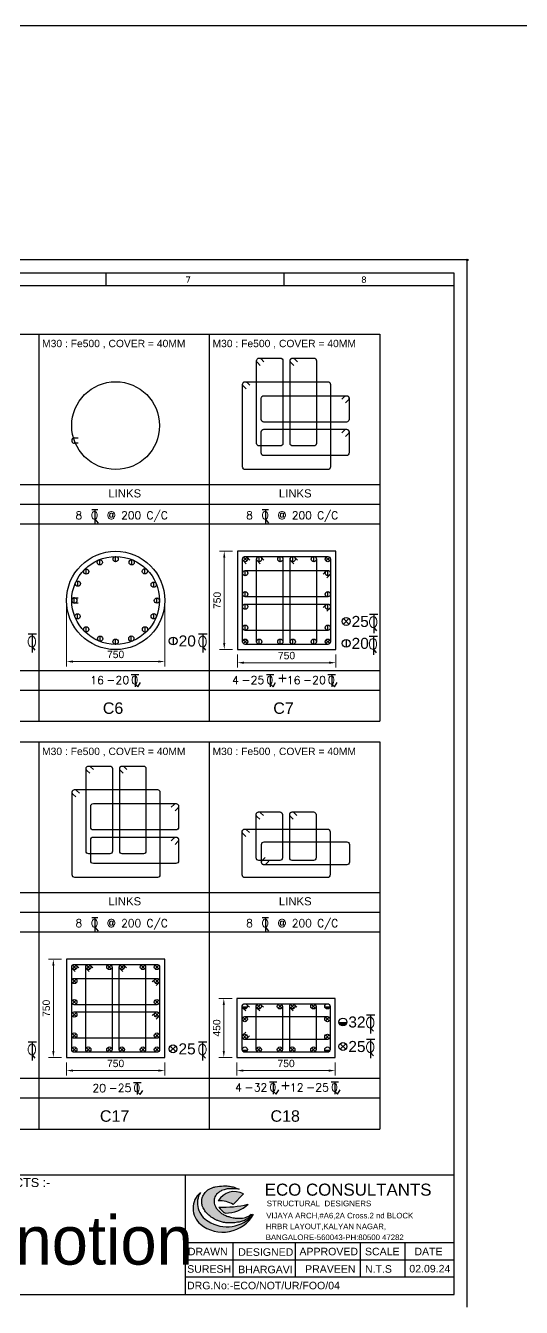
# Model space of a CAD drawing. Extents: x 1878645 to 3043969, y -1160829 to -603973.
# Drawn here: x 2267976 to 2283099, y -663189 to -624080 of the extents above; entities that cross this region are included whole.
import ezdxf
from ezdxf.enums import TextEntityAlignment as Align

# ---------------------------------------------------------------- set-up
doc = ezdxf.new("R2010")
doc.units = 0
doc.header["$LTSCALE"] = 100
doc.header["$PDMODE"] = 66
doc.layers.get('Defpoints').update_dxf_attribs({"lineweight": 0})
for name, color, linetype in [('A-ANNO-TEXT', 8, 'Continuous'), ('B-TXT', 7, 'Continuous'), ('CDIM', 3, 'Continuous'), ('COLUMN-NO', 7, 'Continuous'), ('Concrete Line', 2, 'Continuous'), ('Dim', 3, 'Continuous'), ('Link', 225, 'Continuous'), ('Reinforcement', 4, 'Continuous'), ('Schedule Border', 60, 'Continuous'), ('Schedule Header', 4, 'Continuous'), ('Schedule Line', 60, 'Continuous'), ('Text', 31, 'Continuous')]:
    doc.layers.add(name, color=color, linetype=linetype)
doc.styles.add('ARIAL', font='arial.ttf')
doc.styles.add('ROMANS', font='simplex.shx', dxfattribs={"width": 0.75})
doc.styles.add('SC-COL1', font='SansSerif')
doc.styles.add('SC-COL2', font='SansSerif')
doc.styles.get("Standard").update_dxf_attribs({"font": 'verdana.ttf'})
doc.styles.add('Style-font003', font='arial.ttf')
doc.dimstyles.new('ColumnSch', dxfattribs={"dimtxt": 225, "dimasz": 200, "dimexe": 150, "dimexo": 150, "dimgap": 100, "dimtad": 1, "dimtoh": 1, "dimdec": 4, "dimlfac": 0.25, "dimzin": 0, "dimdsep": 46, "dimtxsty": 'SC-COL2', "dimcen": 0.09, "dimclrd": 8, "dimclre": 8, "dimclrt": 31, "dimadec": 0, "dimazin": 0, "dimtfac": 1, "dimtdec": 0, "dimtix": 1, "dimtofl": 0, "dimtmove": 0, "dimatfit": 3, "dimfxl": 1, "dimtolj": 1, "dimtzin": 0, "dimlwd": 0, "dimlwe": 0, "dimarcsym": 0})

# ---------------------------------------------------------------- blocks, each defined once
blk = doc.blocks.new('TOR')
at = {"color": 2}
for p, q in [((-1.08, 3.13), (0.9, 3.13)), ((-0.09, 3.13), (-0.09, -1.3)), ((-0.09, 0.04), (0.95, -1.24))]:
    blk.add_line(p, q, dxfattribs=at)
at = {"color": 2, "style": 'ROMANS'}
blk.add_text('O', height=2.5, dxfattribs=at).set_placement((-1.35, 0.04))
blk.add_attdef('TOR', text='', height=2.5, dxfattribs=at).set_placement((-4.14, 0.04), align=Align.RIGHT)
blk.add_attdef('DIST', (3.77, 0.04), '', height=2.5, dxfattribs=at)
blk = doc.blocks.new('T-V')
at = {"layer": 'B-TXT', "linetype": 'Continuous'}
for p, q in [((1348, 187), (1582, 187)), ((1465, 187), (1465, -191)), ((1465, -106), (1555, -191)), ((1555, -191), (1637, -63))]:
    blk.add_line(p, q, dxfattribs=at)
at = {"layer": 'B-TXT', "linetype": 'Continuous', "style": 'ROMANS'}
for s, p in [('-', (571, -107)), ('0', (1347, -107))]:
    blk.add_text(s, height=250, dxfattribs=at).set_placement(p)
blk.add_attdef('T', text='', height=250, dxfattribs=at).set_placement((490, -113), align=Align.RIGHT)
blk.add_attdef('V', (854, -108), '', height=250, dxfattribs=at)
blk = doc.blocks.new('zw$23C2')
at = {"layer": 'Link'}
for p, q in [((108, 0), (23, 85)), ((137, 198), (221, 113))]:
    blk.add_line(p, q, dxfattribs=at)
for start, end in [(90, 224.9999), (44.9999, 180)]:
    blk.add_arc((80, 141), 80, start, end, dxfattribs=at)
blk = doc.blocks.new('*D34')
at = {"layer": 'Defpoints', "color": 0, "transparency": 16777216}
for p in [(2269221, -641618), (2272221, -641618), (2272221, -643483)]:
    blk.add_point(p, dxfattribs=at)
at = {"layer": 'Dim', "color": 8, "lineweight": 0, "transparency": 16777216}
for p, q in [((2269221, -641768), (2269221, -643633)), ((2272221, -641768), (2272221, -643633)), ((2269421, -643483), (2272021, -643483))]:
    blk.add_line(p, q, dxfattribs=at)
at = {"layer": 'Dim', "color": 8, "transparency": 16777216}
for points in [[(2269421, -643450), (2269421, -643517), (2269221, -643483)], [(2272021, -643517), (2272021, -643450), (2272221, -643483)]]:
    blk.add_solid(points, dxfattribs=at)
at = {"layer": 'Dim', "color": 31, "transparency": 16777216, "insert": (2270721, -643268), "char_height": 225, "attachment_point": 5, "style": 'SC-COL2'}
blk.add_mtext('\\A1;750', dxfattribs=at)
blk = doc.blocks.new('*D35')
at = {"layer": 'Defpoints', "color": 0, "transparency": 16777216}
for p in [(2274035, -640118), (2274435, -640118), (2274435, -643118)]:
    blk.add_point(p, dxfattribs=at)
at = {"layer": 'Dim', "color": 8, "lineweight": 0, "transparency": 16777216}
for p, q in [((2274285, -640118), (2273885, -640118)), ((2274035, -642918), (2274035, -640318)), ((2274285, -643118), (2273885, -643118))]:
    blk.add_line(p, q, dxfattribs=at)
at = {"layer": 'Dim', "color": 8, "transparency": 16777216}
for points in [[(2274068, -640318), (2274001, -640318), (2274035, -640118)], [(2274001, -642918), (2274068, -642918), (2274035, -643118)]]:
    blk.add_solid(points, dxfattribs=at)
at = {"layer": 'Dim', "color": 31, "transparency": 16777216, "insert": (2273819, -641618), "char_height": 225, "attachment_point": 5, "rotation": 90, "style": 'SC-COL2'}
blk.add_mtext('\\A1;750', dxfattribs=at)
blk = doc.blocks.new('*D36')
at = {"layer": 'Defpoints', "color": 0, "transparency": 16777216}
for p in [(2274435, -643118), (2277435, -643118), (2277435, -643518)]:
    blk.add_point(p, dxfattribs=at)
at = {"layer": 'Dim', "color": 8, "lineweight": 0, "transparency": 16777216}
for p, q in [((2274435, -643268), (2274435, -643668)), ((2277435, -643268), (2277435, -643668)), ((2274635, -643518), (2277235, -643518))]:
    blk.add_line(p, q, dxfattribs=at)
at = {"layer": 'Dim', "color": 8, "transparency": 16777216}
for points in [[(2274635, -643485), (2274635, -643552), (2274435, -643518)], [(2277235, -643552), (2277235, -643485), (2277435, -643518)]]:
    blk.add_solid(points, dxfattribs=at)
at = {"layer": 'Dim', "color": 31, "transparency": 16777216, "insert": (2275935, -643302), "char_height": 225, "attachment_point": 5, "style": 'SC-COL2'}
blk.add_mtext('\\A1;750', dxfattribs=at)
blk = doc.blocks.new('*D45')
at = {"layer": 'Defpoints', "color": 0, "transparency": 16777216}
for p in [(2268821, -652564), (2269221, -652564), (2269221, -655564)]:
    blk.add_point(p, dxfattribs=at)
at = {"layer": 'Dim', "color": 8, "lineweight": 0, "transparency": 16777216}
for p, q in [((2269071, -652564), (2268671, -652564)), ((2268821, -655364), (2268821, -652764)), ((2269071, -655564), (2268671, -655564))]:
    blk.add_line(p, q, dxfattribs=at)
at = {"layer": 'Dim', "color": 8, "transparency": 16777216}
for points in [[(2268855, -652764), (2268788, -652764), (2268821, -652564)], [(2268788, -655364), (2268855, -655364), (2268821, -655564)]]:
    blk.add_solid(points, dxfattribs=at)
at = {"layer": 'Dim', "color": 31, "transparency": 16777216, "insert": (2268605, -654064), "char_height": 225, "attachment_point": 5, "rotation": 90, "style": 'SC-COL2'}
blk.add_mtext('\\A1;750', dxfattribs=at)
blk = doc.blocks.new('*D46')
at = {"layer": 'Defpoints', "color": 0, "transparency": 16777216}
for p in [(2269221, -655564), (2272221, -655564), (2272221, -655964)]:
    blk.add_point(p, dxfattribs=at)
at = {"layer": 'Dim', "color": 8, "lineweight": 0, "transparency": 16777216}
for p, q in [((2269221, -655714), (2269221, -656114)), ((2272221, -655714), (2272221, -656114)), ((2269421, -655964), (2272021, -655964))]:
    blk.add_line(p, q, dxfattribs=at)
at = {"layer": 'Dim', "color": 8, "transparency": 16777216}
for points in [[(2269421, -655931), (2269421, -655998), (2269221, -655964)], [(2272021, -655998), (2272021, -655931), (2272221, -655964)]]:
    blk.add_solid(points, dxfattribs=at)
at = {"layer": 'Dim', "color": 31, "transparency": 16777216, "insert": (2270721, -655748), "char_height": 225, "attachment_point": 5, "style": 'SC-COL2'}
blk.add_mtext('\\A1;750', dxfattribs=at)
blk = doc.blocks.new('*D49')
at = {"layer": 'Defpoints', "color": 0, "transparency": 16777216}
for p in [(2274022, -653764), (2274422, -653764), (2274422, -655564)]:
    blk.add_point(p, dxfattribs=at)
at = {"layer": 'Dim', "color": 8, "lineweight": 0, "transparency": 16777216}
for p, q in [((2274272, -653764), (2273872, -653764)), ((2274022, -655364), (2274022, -653964)), ((2274272, -655564), (2273872, -655564))]:
    blk.add_line(p, q, dxfattribs=at)
at = {"layer": 'Dim', "color": 8, "transparency": 16777216}
for points in [[(2274055, -653964), (2273988, -653964), (2274022, -653764)], [(2273988, -655364), (2274055, -655364), (2274022, -655564)]]:
    blk.add_solid(points, dxfattribs=at)
at = {"layer": 'Dim', "color": 31, "transparency": 16777216, "insert": (2273806, -654664), "char_height": 225, "attachment_point": 5, "rotation": 90, "style": 'SC-COL2'}
blk.add_mtext('\\A1;450', dxfattribs=at)
blk = doc.blocks.new('*D50')
at = {"layer": 'Defpoints', "color": 0, "transparency": 16777216}
for p in [(2274422, -655564), (2277422, -655564), (2277422, -655964)]:
    blk.add_point(p, dxfattribs=at)
at = {"layer": 'Dim', "color": 8, "lineweight": 0, "transparency": 16777216}
for p, q in [((2274422, -655714), (2274422, -656114)), ((2277422, -655714), (2277422, -656114)), ((2274622, -655964), (2277222, -655964))]:
    blk.add_line(p, q, dxfattribs=at)
at = {"layer": 'Dim', "color": 8, "transparency": 16777216}
for points in [[(2274622, -655931), (2274622, -655998), (2274422, -655964)], [(2277222, -655998), (2277222, -655931), (2277422, -655964)]]:
    blk.add_solid(points, dxfattribs=at)
at = {"layer": 'Dim', "color": 31, "transparency": 16777216, "insert": (2275922, -655748), "char_height": 225, "attachment_point": 5, "style": 'SC-COL2'}
blk.add_mtext('\\A1;750', dxfattribs=at)
blk = doc.blocks.new('A$C03881B15')
for points in [[(12.6, 68.9, 0.461258), (12.9, 13.7, 0.462447), (105.1, 31.1, -0.379805), (26.1, 19.1, -0.421297)], [(87.5, 66.4, 0.406571), (43.8, 54.4, -0.163156), (69.7, 48)], [(95.7, 48.3, -0.068364), (44.8, 43.5, 0.15409), (56.2, 33.1, 0.189191)]]:
    blk.add_hatch(color=8).paths.add_polyline_path(points)
h = blk.add_hatch(color=86)
edge = h.paths.add_edge_path()
edge.add_spline(control_points=[(80.1, 74.4), (78.8, 75), (76.7, 76), (73.1, 77.4), (68.2, 78.8), (61.3, 80.3), (50.9, 80.2), (41.2, 79.6), (33.1, 77.2), (27.9, 74.9), (22.8, 71.3), (18.9, 66), (15.4, 60.2), (15.2, 53.7), (15.1, 47.6), (18, 41.4), (21.2, 35.5), (26.3, 30.5), (32, 25.5), (38.1, 21.9), (44.7, 19.2), (51.2, 17.3), (58.3, 16.1), (65.4, 16), (71.5, 15.9), (77.5, 17.3), (84.1, 18.2), (90.9, 21), (96.9, 25.1), (99.8, 27.8), (101.8, 32.3), (97.9, 28.5), (95.3, 27.1), (90.7, 25.6), (85.7, 24), (79.6, 24.6), (74.1, 24.1), (69.1, 25), (64.3, 26.4), (59.4, 27.6), (54.1, 29.9), (49, 32.3), (44.8, 36.7), (40.7, 40.8), (38.2, 45.5), (36.3, 50.2), (36.4, 54.8), (36.7, 59.2), (38.6, 62.9), (41, 66), (44.5, 69.1), (48.8, 72.1), (53.6, 73.6), (57.4, 74.9), (61.9, 75.1), (66.9, 75.5), (72.1, 75.1), (76.5, 75.2), (79, 74.6), (80.1, 74.4)], knot_values=[0, 0, 0, 0, 4.246861, 7.151323, 11.574121, 19.568641, 28.284106, 42.532398, 48.483783, 53.661456, 59.51565, 66.913681, 73.498071, 79.210966, 85.953473, 91.616477, 99.444488, 105.843059, 113.009162, 122.067605, 127.0701, 134.32743, 142.216889, 148.745282, 155.694438, 160.400867, 167.046747, 175.449227, 182.569509, 187.795037, 189.591977, 192.748202, 196.718591, 201.178225, 206.385034, 212.489071, 219.22456, 222.909441, 227.611665, 234.117384, 238.200733, 244.721149, 251.073285, 256.13887, 262.138806, 266.82668, 271.11882, 275.84401, 280.031219, 283.282413, 287.51717, 294.218602, 298.74557, 302.327722, 306.174014, 312.165346, 317.363286, 321.907225, 325.229978, 325.229978, 325.229978, 325.229978], degree=3, periodic=0)
at = {"color": 8}
blk.add_line((69.7, 48), (87.5, 66.4), dxfattribs=at)
for centre, radius, start, end in [((36.3, 41.4), 36.3, 130.7338, 229.7813), ((43.7, 50.6), 36.1, 149.4821, 240.8643), ((71.8, 38), 32.5, 61.1708, 149.6718), ((47.2, 12.6), 41.9, 57.5582, 94.6242), ((52.7, 231.2), 187.8, 267.5961, 283.2396), ((56.5, 91), 57.9, 269.72, 312.573), ((51.6, 61.6), 61.6, 231.0498, 330.3219), ((58.8, 69.6), 60.2, 237.0781, 320.2663), ((67, 56.4), 25.7, 210.0579, 245.0971)]:
    blk.add_arc(centre, radius, start, end, dxfattribs=at)
at = {"color": 86}
blk.add_spline([(80.1, 74.4), (76.3, 76.1), (73.6, 77.2), (69.3, 78.5), (61.5, 80), (52.8, 80.2), (38.6, 78.7), (32.9, 77), (28.2, 74.9), (23.4, 71.4), (18.8, 65.6), (15.9, 59.7), (15.2, 54.1), (15.6, 47.3), (17.7, 42.1), (21.7, 35.3), (26.2, 30.7), (31.6, 26.1), (39.4, 21.5), (44.1, 19.6), (51, 17.5), (58.8, 16.2), (65.3, 16), (72.3, 16.2), (76.9, 17.1), (83.4, 18.3), (91.2, 21.5), (97.1, 25.5), (100.5, 29.5), (101.1, 31.1), (98.6, 29.3), (95.2, 27.1), (91, 25.7), (85.9, 24.4), (79.8, 24.4), (73.1, 24.4), (69.5, 25), (64.9, 26.2), (58.7, 28), (54.9, 29.6), (49.2, 32.7), (44.5, 37), (41.1, 40.7), (38.1, 45.9), (36.5, 50.4), (36.4, 54.7), (37.1, 59.3), (38.9, 63.1), (40.8, 65.7), (44, 68.6), (49.6, 72.2), (53.9, 73.7), (57.3, 74.7), (61.1, 75.1), (67.1, 75.3), (72.3, 75.2), (76.9, 75), (80.1, 74.4)], degree=3, dxfattribs=at)

msp = doc.modelspace()

# ---------------------------------------------------------------- linework, layer by layer
at = {"color": 35}
for p, q in [((2281449.7163, -631229.11397), (2237482.56627, -631229.11397)), ((2281449.7163, -663181.26356), (2281449.7163, -631229.11397))]:
    msp.add_line(p, q, dxfattribs=at)
for p, q in [((2281046.63242, -631632.19786), (2237870.14693, -631632.19786)), ((2270426.92234, -631632.19786), (2270426.92234, -632019.77852)), ((2275853.05158, -631632.19786), (2275853.05158, -632019.77852)), ((2281046.63242, -662793.6829), (2281046.63242, -631632.19786)), ((2281046.63242, -632019.77852), (2238257.72759, -632019.77852)), ((2281046.63242, -659160.02776), (2238257.72759, -659160.02776)), ((2272852.28893, -662793.6829), (2272852.28893, -659167.80182)), ((2281046.63242, -661223.98123), (2272852.28893, -661223.98123)), ((2274296.33203, -661223.98123), (2274296.33203, -662270.44901)), ((2276198.90411, -661223.98123), (2276198.90411, -662270.44901)), ((2276198.90411, -661223.98123), (2276198.90411, -662270.44901)), ((2278185.69281, -661223.98123), (2278185.69281, -662270.44901)), ((2279540.43471, -661223.98123), (2279540.43471, -662270.44901)), ((2281046.63242, -661747.21512), (2272852.28893, -661747.21512)), ((2281046.63242, -662270.44901), (2272852.28893, -662270.44901)), ((2237870.14693, -662793.6829), (2281046.63242, -662793.6829))]:
    msp.add_line(p, q)
at = {"color": 2}
for p, q in [((2278467.49361, -642040.22438), (2278723.39601, -642040.22438)), ((2278595.44481, -642040.22438), (2278595.44481, -642612.57994)), ((2278595.44481, -642439.97156), (2278679.76571, -642543.43148)), ((2268047.80128, -642636.28792), (2268303.70368, -642636.28792)), ((2268175.75248, -642636.28792), (2268175.75248, -643208.64348)), ((2273254.30388, -642636.28792), (2273510.20628, -642636.28792)), ((2273382.25508, -642636.28792), (2273382.25508, -643208.64348)), ((2278458.42537, -642709.53664), (2278714.32777, -642709.53664)), ((2278586.37657, -642709.53664), (2278586.37657, -643281.89221)), ((2268175.75248, -643036.0351), (2268260.07339, -643139.49502)), ((2273382.25508, -643036.0351), (2273466.57599, -643139.49502)), ((2278586.37657, -643109.28383), (2278670.69748, -643212.74375)), ((2278373.49993, -654262.87242), (2278629.40233, -654262.87242)), ((2278501.45113, -654262.87242), (2278501.45113, -654835.22798)), ((2278501.45113, -654662.6196), (2278585.77204, -654766.07953)), ((2268047.80128, -655082.2063), (2268303.70368, -655082.2063)), ((2268175.75248, -655082.2063), (2268175.75248, -655654.56187)), ((2273248.07761, -655082.2063), (2273503.98001, -655082.2063)), ((2273376.02881, -655082.2063), (2273376.02881, -655654.56187)), ((2278373.49993, -655010.3072), (2278629.40233, -655010.3072)), ((2278501.45113, -655010.3072), (2278501.45113, -655582.66277)), ((2278501.45113, -655410.05439), (2278585.77204, -655513.51431)), ((2268175.75248, -655481.95349), (2268260.07339, -655585.41341)), ((2273376.02881, -655481.95349), (2273460.34971, -655585.41341))]:
    msp.add_line(p, q, dxfattribs=at)
msp.add_circle((2281449.7163, -631229.11397), 23.25484)
at = {"layer": 'Concrete Line'}
for points in [[(2274434.57041, -643118.30816), (2277434.57041, -643118.30816), (2277434.57041, -640118.30816), (2274434.57041, -640118.30816)], [(2269221.27472, -655564.22655), (2272221.27472, -655564.22655), (2272221.27472, -652564.22655), (2269221.27472, -652564.22655)], [(2274421.55105, -655564.22655), (2277421.55105, -655564.22655), (2277421.55105, -653764.22655), (2274421.55105, -653764.22655)]]:
    msp.add_lwpolyline(points, close=True, dxfattribs=at)
msp.add_circle((2270721.27472, -641618.30816), 1500, dxfattribs=at)
at = {"layer": 'Dim'}
msp.add_lwpolyline([(2068708.258, -624079.55158), (2460808.93685, -624079.55158), (2460808.93685, -699809.46868), (2068708.258, -699809.46868)], close=True, dxfattribs=at)
at = {"layer": 'Link'}
for points in [[(2275129.7983, -634446.35001), (2275044.94565, -634361.49704, -0.6681779738), (2275101.51429, -634224.9286), (2275744.50538, -634224.9286, -0.4142135624), (2275824.50538, -634304.9286), (2275824.50538, -636824.9286, -0.4142135624), (2275744.50538, -636904.9286), (2275101.51429, -636904.9286, -0.4142135624), (2275021.51429, -636824.9286), (2275021.51429, -634304.9286, -0.6681793021), (2275158.08294, -634248.36016), (2275242.9356, -634333.21313)], [(2276152.91945, -634446.35001), (2276068.0668, -634361.49704, -0.6681779738), (2276124.63544, -634224.9286), (2276767.62653, -634224.9286, -0.4142135624), (2276847.62653, -634304.9286), (2276847.62653, -636824.9286, -0.4142135624), (2276767.62653, -636904.9286), (2276124.63544, -636904.9286, -0.4142135624), (2276044.63544, -636824.9286), (2276044.63544, -634304.9286, -0.6681793021), (2276181.20409, -634248.36016), (2276266.05675, -634333.21313)], [(2274702.85442, -635166.24437), (2274618.00176, -635081.3914, -0.6681779738), (2274674.57041, -634944.82296), (2277194.57041, -634944.82296, -0.4142135624), (2277274.57041, -635024.82296), (2277274.57041, -637544.82296, -0.4142135624), (2277194.57041, -637624.82296), (2274674.57041, -637624.82296, -0.4142135624), (2274594.57041, -637544.82296), (2274594.57041, -635024.82296, -0.6681793021), (2274731.13906, -634968.25453), (2274815.99172, -635053.1075)], [(2277619.87436, -635480.05086), (2277704.72733, -635395.1982, -0.6681779738), (2277841.29576, -635451.76685), (2277841.29576, -636094.75793, -0.4142135624), (2277761.29576, -636174.75793), (2275241.29576, -636174.75793, -0.4142135624), (2275161.29576, -636094.75793), (2275161.29576, -635451.76685, -0.4142135624), (2275241.29576, -635371.76685), (2277761.29576, -635371.76685, -0.6681793021), (2277817.8642, -635508.33549), (2277733.01123, -635593.18815)], [(2277619.87436, -636503.17201), (2277704.72733, -636418.31935, -0.6681779738), (2277841.29576, -636474.888), (2277841.29576, -637117.87908, -0.4142135624), (2277761.29576, -637197.87908), (2275241.29576, -637197.87908, -0.4142135624), (2275161.29576, -637117.87908), (2275161.29576, -636474.888, -0.4142135624), (2275241.29576, -636394.888), (2277761.29576, -636394.888, -0.6681793021), (2277817.8642, -636531.45664), (2277733.01123, -636616.3093)], [(2274702.85442, -640499.72957), (2274618.00176, -640414.8766, -0.6681779738), (2274674.57041, -640278.30816), (2277194.57041, -640278.30816, -0.4142135624), (2277274.57041, -640358.30816), (2277274.57041, -642878.30816, -0.4142135624), (2277194.57041, -642958.30816), (2274674.57041, -642958.30816, -0.4142135624), (2274594.57041, -642878.30816), (2274594.57041, -640358.30816, -0.6681793021), (2274731.13906, -640301.73972), (2274815.99172, -640386.59269)], [(2275129.7983, -640499.72957), (2275044.94565, -640414.8766, -0.6681779738), (2275101.51429, -640278.30816), (2275744.50538, -640278.30816, -0.4142135624), (2275824.50538, -640358.30816), (2275824.50538, -642878.30816, -0.4142135624), (2275744.50538, -642958.30816), (2275101.51429, -642958.30816, -0.4142135624), (2275021.51429, -642878.30816), (2275021.51429, -640358.30816, -0.6681793021), (2275158.08294, -640301.73972), (2275242.9356, -640386.59269)], [(2276152.91945, -640499.72957), (2276068.0668, -640414.8766, -0.6681779738), (2276124.63544, -640278.30816), (2276767.62653, -640278.30816, -0.4142135624), (2276847.62653, -640358.30816), (2276847.62653, -642878.30816, -0.4142135624), (2276767.62653, -642958.30816), (2276124.63544, -642958.30816, -0.4142135624), (2276044.63544, -642878.30816), (2276044.63544, -640358.30816, -0.6681793021), (2276181.20409, -640301.73972), (2276266.05675, -640386.59269)], [(2277053.149, -640813.53605), (2277138.00197, -640728.6834, -0.6681779738), (2277274.57041, -640785.25204), (2277274.57041, -641428.24313, -0.4142135624), (2277194.57041, -641508.24313), (2274674.57041, -641508.24313, -0.4142135624), (2274594.57041, -641428.24313), (2274594.57041, -640785.25204, -0.4142135624), (2274674.57041, -640705.25204), (2277194.57041, -640705.25204, -0.6681793021), (2277251.13885, -640841.82069), (2277166.28588, -640926.67335)], [(2277053.149, -641836.6572), (2277138.00197, -641751.80455, -0.6681779738), (2277274.57041, -641808.37319), (2277274.57041, -642451.36428, -0.4142135624), (2277194.57041, -642531.36428), (2274674.57041, -642531.36428, -0.4142135624), (2274594.57041, -642451.36428), (2274594.57041, -641808.37319, -0.4142135624), (2274674.57041, -641728.37319), (2277194.57041, -641728.37319, -0.6681793021), (2277251.13885, -641864.94184), (2277166.28588, -641949.7945)], [(2269929.52198, -646892.2684), (2269844.66932, -646807.41543, -0.6681779738), (2269901.23796, -646670.84699), (2270544.22905, -646670.84699, -0.4142135624), (2270624.22905, -646750.84699), (2270624.22905, -649270.84699, -0.4142135624), (2270544.22905, -649350.84699), (2269901.23796, -649350.84699, -0.4142135624), (2269821.23796, -649270.84699), (2269821.23796, -646750.84699, -0.6681793021), (2269957.80661, -646694.27855), (2270042.65927, -646779.13152)], [(2270952.64313, -646892.2684), (2270867.79047, -646807.41543, -0.6681779738), (2270924.35911, -646670.84699), (2271567.3502, -646670.84699, -0.4142135624), (2271647.3502, -646750.84699), (2271647.3502, -649270.84699, -0.4142135624), (2271567.3502, -649350.84699), (2270924.35911, -649350.84699, -0.4142135624), (2270844.35911, -649270.84699), (2270844.35911, -646750.84699, -0.6681793021), (2270980.92776, -646694.27855), (2271065.78042, -646779.13152)], [(2269502.57809, -647612.16276), (2269417.72544, -647527.30979, -0.6681779738), (2269474.29408, -647390.74135), (2271994.29408, -647390.74135, -0.4142135624), (2272074.29408, -647470.74135), (2272074.29408, -649990.74135, -0.4142135624), (2271994.29408, -650070.74135), (2269474.29408, -650070.74135, -0.4142135624), (2269394.29408, -649990.74135), (2269394.29408, -647470.74135, -0.6681793021), (2269530.86273, -647414.17292), (2269615.71539, -647499.02588)], [(2272419.59803, -647925.96925), (2272504.451, -647841.11659, -0.6681779738), (2272641.01944, -647897.68524), (2272641.01944, -648540.67632, -0.4142135624), (2272561.01944, -648620.67632), (2270041.01944, -648620.67632, -0.4142135624), (2269961.01944, -648540.67632), (2269961.01944, -647897.68524, -0.4142135624), (2270041.01944, -647817.68524), (2272561.01944, -647817.68524, -0.6681793021), (2272617.58787, -647954.25388), (2272532.73491, -648039.10654)], [(2275116.77894, -648293.32188), (2275031.92628, -648208.46891, -0.6681779738), (2275088.49493, -648071.90047), (2275731.48601, -648071.90047, -0.4142135624), (2275811.48601, -648151.90047), (2275811.48601, -649471.90047, -0.4142135624), (2275731.48601, -649551.90047), (2275088.49493, -649551.90047, -0.4142135624), (2275008.49493, -649471.90047), (2275008.49493, -648151.90047, -0.6681793021), (2275145.06357, -648095.33203), (2275229.91623, -648180.185)], [(2276139.90009, -648293.32188), (2276055.04743, -648208.46891, -0.6681779738), (2276111.61608, -648071.90047), (2276754.60716, -648071.90047, -0.4142135624), (2276834.60716, -648151.90047), (2276834.60716, -649471.90047, -0.4142135624), (2276754.60716, -649551.90047), (2276111.61608, -649551.90047, -0.4142135624), (2276031.61608, -649471.90047), (2276031.61608, -648151.90047, -0.6681793021), (2276168.18472, -648095.33203), (2276253.03738, -648180.185)], [(2274689.83506, -648817.39494), (2274604.9824, -648732.54197, -0.6681779738), (2274661.55105, -648595.97353), (2277181.55105, -648595.97353, -0.4142135624), (2277261.55105, -648675.97353), (2277261.55105, -649995.97353, -0.4142135624), (2277181.55105, -650075.97353), (2274661.55105, -650075.97353, -0.4142135624), (2274581.55105, -649995.97353), (2274581.55105, -648675.97353, -0.6681793021), (2274718.11969, -648619.40509), (2274802.97235, -648704.25806)], [(2272419.59803, -648949.0904), (2272504.451, -648864.23774, -0.6681779738), (2272641.01944, -648920.80639), (2272641.01944, -649563.79747, -0.4142135624), (2272561.01944, -649643.79747), (2270041.01944, -649643.79747, -0.4142135624), (2269961.01944, -649563.79747), (2269961.01944, -648920.80639, -0.4142135624), (2270041.01944, -648840.80639), (2272561.01944, -648840.80639, -0.6681793021), (2272617.58787, -648977.37503), (2272532.73491, -649062.22769)], [(2275392.55464, -649577.68506), (2275307.70167, -649662.53772, -0.6681779738), (2275171.13324, -649605.96907), (2275171.13324, -649065.97798, -0.4142135624), (2275251.13324, -648985.97798), (2277771.13324, -648985.97798, -0.4142135624), (2277851.13324, -649065.97798), (2277851.13324, -649605.96907, -0.4142135624), (2277771.13324, -649685.96907), (2275251.13324, -649685.96907, -0.6681793021), (2275194.5648, -649549.40043), (2275279.41777, -649464.54777)], [(2269489.55873, -652945.64796), (2269404.70607, -652860.79499, -0.6681779738), (2269461.27472, -652724.22655), (2271981.27472, -652724.22655, -0.4142135624), (2272061.27472, -652804.22655), (2272061.27472, -655324.22655, -0.4142135624), (2271981.27472, -655404.22655), (2269461.27472, -655404.22655, -0.4142135624), (2269381.27472, -655324.22655), (2269381.27472, -652804.22655, -0.6681793021), (2269517.84336, -652747.65811), (2269602.69602, -652832.51108)], [(2269916.50261, -652945.64796), (2269831.64995, -652860.79499, -0.6681779738), (2269888.2186, -652724.22655), (2270531.20969, -652724.22655, -0.4142135624), (2270611.20969, -652804.22655), (2270611.20969, -655324.22655, -0.4142135624), (2270531.20969, -655404.22655), (2269888.2186, -655404.22655, -0.4142135624), (2269808.2186, -655324.22655), (2269808.2186, -652804.22655, -0.6681793021), (2269944.78724, -652747.65811), (2270029.6399, -652832.51108)], [(2270939.62376, -652945.64796), (2270854.7711, -652860.79499, -0.6681779738), (2270911.33975, -652724.22655), (2271554.33084, -652724.22655, -0.4142135624), (2271634.33084, -652804.22655), (2271634.33084, -655324.22655, -0.4142135624), (2271554.33084, -655404.22655), (2270911.33975, -655404.22655, -0.4142135624), (2270831.33975, -655324.22655), (2270831.33975, -652804.22655, -0.6681793021), (2270967.90839, -652747.65811), (2271052.76105, -652832.51108)], [(2271839.85331, -653259.45444), (2271924.70628, -653174.60178, -0.6681779738), (2272061.27472, -653231.17043), (2272061.27472, -653874.16152, -0.4142135624), (2271981.27472, -653954.16152), (2269461.27472, -653954.16152, -0.4142135624), (2269381.27472, -653874.16152), (2269381.27472, -653231.17043, -0.4142135624), (2269461.27472, -653151.17043), (2271981.27472, -653151.17043, -0.6681793021), (2272037.84316, -653287.73908), (2271952.99019, -653372.59174)], [(2271839.85331, -654282.57559), (2271924.70628, -654197.72293, -0.6681779738), (2272061.27472, -654254.29158), (2272061.27472, -654897.28267, -0.4142135624), (2271981.27472, -654977.28267), (2269461.27472, -654977.28267, -0.4142135624), (2269381.27472, -654897.28267), (2269381.27472, -654254.29158, -0.4142135624), (2269461.27472, -654174.29158), (2271981.27472, -654174.29158, -0.6681793021), (2272037.84316, -654310.86023), (2271952.99019, -654395.71289)], [(2274689.83506, -654145.64796), (2274604.9824, -654060.79499, -0.6681779738), (2274661.55105, -653924.22655), (2277181.55105, -653924.22655, -0.4142135624), (2277261.55105, -654004.22655), (2277261.55105, -655324.22655, -0.4142135624), (2277181.55105, -655404.22655), (2274661.55105, -655404.22655, -0.4142135624), (2274581.55105, -655324.22655), (2274581.55105, -654004.22655, -0.6681793021), (2274718.11969, -653947.65811), (2274802.97235, -654032.51108)], [(2275116.77894, -654145.64796), (2275031.92628, -654060.79499, -0.6681779738), (2275088.49493, -653924.22655), (2275731.48601, -653924.22655, -0.4142135624), (2275811.48601, -654004.22655), (2275811.48601, -655324.22655, -0.4142135624), (2275731.48601, -655404.22655), (2275088.49493, -655404.22655, -0.4142135624), (2275008.49493, -655324.22655), (2275008.49493, -654004.22655, -0.6681793021), (2275145.06357, -653947.65811), (2275229.91623, -654032.51108)], [(2276139.90009, -654145.64796), (2276055.04743, -654060.79499, -0.6681779738), (2276111.61608, -653924.22655), (2276754.60716, -653924.22655, -0.4142135624), (2276834.60716, -654004.22655), (2276834.60716, -655324.22655, -0.4142135624), (2276754.60716, -655404.22655), (2276111.61608, -655404.22655, -0.4142135624), (2276031.61608, -655324.22655), (2276031.61608, -654004.22655, -0.6681793021), (2276168.18472, -653947.65811), (2276253.03738, -654032.51108)], [(2274802.97245, -654905.93808), (2274718.11948, -654990.79074, -0.6681779738), (2274581.55105, -654934.22209), (2274581.55105, -654394.23101, -0.4142135624), (2274661.55105, -654314.23101), (2277181.55105, -654314.23101, -0.4142135624), (2277261.55105, -654394.23101), (2277261.55105, -654934.22209, -0.4142135624), (2277181.55105, -655014.22209), (2274661.55105, -655014.22209, -0.6681793021), (2274604.98261, -654877.65345), (2274689.83558, -654792.80079)]]:
    msp.add_lwpolyline(points, format="xyb", dxfattribs=at)
for centre in [(2270721.27472, -636284.82296), (2270721.27472, -641618.30816)]:
    msp.add_circle(centre, 1340, dxfattribs=at)
at = {"layer": 'Reinforcement', "color": 4}
for p, q in [((2270237.3011, -640536.09418), (2270237.3011, -640376.09418)), ((2270721.53637, -640438.40964), (2270721.53637, -640278.40964)), ((2271211.5943, -640537.15931), (2271211.5943, -640377.15931)), ((2275101.51429, -640438.30816), (2275101.51429, -640278.30816)), ((2275744.50538, -640438.30816), (2275744.50538, -640278.30816)), ((2276124.63544, -640438.30816), (2276124.63544, -640278.30816)), ((2276767.62653, -640438.30816), (2276767.62653, -640278.30816)), ((2269821.70676, -640816.99711), (2269821.70676, -640656.99711)), ((2271614.12703, -640810.61887), (2271614.12703, -640650.61887)), ((2274674.57053, -640865.25204), (2274674.57053, -640705.25204)), ((2277194.57041, -640865.25204), (2277194.57041, -640705.25204)), ((2269570.52763, -641185.51236), (2269570.52763, -641025.51236)), ((2271882.872, -641217.36415), (2271882.872, -641057.36415)), ((2274674.57053, -641508.24313), (2274674.57053, -641348.24313)), ((2277194.57041, -641508.24313), (2277194.57041, -641348.24313)), ((2269461.27472, -641698.30844), (2269461.27472, -641538.30844)), ((2271979.44953, -641702.11248), (2271979.44953, -641542.11248)), ((2274674.57053, -641888.37319), (2274674.57053, -641728.37319)), ((2277194.57041, -641888.37319), (2277194.57041, -641728.37319)), ((2269558.93513, -642183.92916), (2269558.93513, -642023.92916)), ((2271882.80346, -642182.04422), (2271882.80346, -642022.04422)), ((2269822.31997, -642581.96591), (2269822.31997, -642421.96591)), ((2271617.16241, -642582.70132), (2271617.16241, -642422.70132)), ((2274674.57053, -642531.36428), (2274674.57053, -642371.36428)), ((2277194.57041, -642531.36428), (2277194.57041, -642371.36428)), ((2270248.65225, -642865.89946), (2270248.65225, -642705.89946)), ((2270720.38735, -642958.64713), (2270720.38735, -642798.64713)), ((2271199.97637, -642863.54328), (2271199.97637, -642703.54328)), ((2272477.90385, -642735.09138), (2272477.90385, -642975.09138)), ((2275101.51429, -642958.30805), (2275101.51429, -642798.30805)), ((2275744.50538, -642958.30805), (2275744.50538, -642798.30805)), ((2276124.63544, -642958.30816), (2276124.63544, -642798.30816)), ((2276767.62653, -642958.30805), (2276767.62653, -642798.30805)), ((2277754.28225, -642808.34011), (2277754.28225, -643048.34011))]:
    msp.add_line(p, q, dxfattribs=at)
for points in [[(2274617.93664, -640301.80493), (2274731.07365, -640414.94194)], [(2274731.07375, -640301.67449), (2274617.93674, -640414.8115)], [(2277137.93664, -640301.80493), (2277251.07365, -640414.94194)], [(2277251.07375, -640301.67449), (2277137.93674, -640414.8115)], [(2277669.42943, -642174.17503), (2277839.13506, -642343.88066)], [(2277839.13506, -642174.17503), (2277669.42943, -642343.88066)], [(2274617.93664, -642821.80481), (2274731.07365, -642934.94182)], [(2274731.07375, -642821.67438), (2274617.93674, -642934.81139)], [(2277138.06707, -642821.80482), (2277251.20408, -642934.94183)], [(2277251.20419, -642821.67438), (2277138.06718, -642934.81139)], [(2269404.64094, -652747.72332), (2269517.77795, -652860.86033)], [(2269517.77806, -652747.59288), (2269404.64105, -652860.72989)], [(2269831.58482, -652747.72332), (2269944.72183, -652860.86033)], [(2269944.72194, -652747.59288), (2269831.58493, -652860.72989)], [(2270474.57591, -652747.72332), (2270587.71292, -652860.86033)], [(2270587.71303, -652747.59288), (2270474.57602, -652860.72989)], [(2270854.70597, -652747.72332), (2270967.84298, -652860.86033)], [(2270967.84309, -652747.59288), (2270854.70608, -652860.72989)], [(2271497.69706, -652747.72332), (2271610.83407, -652860.86033)], [(2271610.83418, -652747.59288), (2271497.69717, -652860.72989)], [(2271924.64094, -652747.72332), (2272037.77795, -652860.86033)], [(2272037.77806, -652747.59288), (2271924.64105, -652860.72989)], [(2269404.64106, -653174.6672), (2269517.77807, -653287.80421)], [(2269517.77817, -653174.53676), (2269404.64116, -653287.67377)], [(2271924.64094, -653174.6672), (2272037.77795, -653287.80421)], [(2272037.77806, -653174.53676), (2271924.64105, -653287.67377)], [(2269404.64106, -653817.65828), (2269517.77807, -653930.79529)], [(2269517.77817, -653817.52785), (2269404.64116, -653930.66486)], [(2271924.64094, -653817.65828), (2272037.77795, -653930.79529)], [(2272037.77806, -653817.52785), (2271924.64105, -653930.66486)], [(2269404.64094, -654197.78835), (2269517.77795, -654310.92536)], [(2269517.77806, -654197.65791), (2269404.64105, -654310.79492)], [(2271924.64094, -654197.78835), (2272037.77795, -654310.92536)], [(2272037.77806, -654197.65791), (2271924.64105, -654310.79492)], [(2275031.99159, -653947.72321), (2275145.1286, -654060.86022)], [(2275145.1287, -653947.59277), (2275031.99169, -654060.72978)], [(2275674.98267, -653947.72321), (2275788.11968, -654060.86022)], [(2275788.11979, -653947.59277), (2275674.98278, -654060.72978)], [(2276055.11274, -653947.72321), (2276168.24975, -654060.86022)], [(2276168.24985, -653947.59277), (2276055.11284, -654060.72978)], [(2276698.10382, -653947.72321), (2276811.24083, -654060.86022)], [(2276811.24094, -653947.59277), (2276698.10393, -654060.72978)], [(2274605.0477, -654337.72767), (2274718.18471, -654450.86468)], [(2274718.18482, -654337.59723), (2274605.04781, -654450.73424)], [(2277125.0477, -654337.72767), (2277238.18471, -654450.86468)], [(2277238.18482, -654337.59723), (2277125.04781, -654450.73424)], [(2269404.64106, -654840.77943), (2269517.77807, -654953.91644)], [(2269517.77817, -654840.649), (2269404.64116, -654953.78601)], [(2271924.64094, -654840.77943), (2272037.77795, -654953.91644)], [(2272037.77806, -654840.649), (2271924.64105, -654953.78601)], [(2274605.0477, -654877.71864), (2274718.18471, -654990.85565)], [(2274718.18482, -654877.5882), (2274605.04781, -654990.72521)], [(2277125.0477, -654877.71875), (2277238.18471, -654990.85576)], [(2277238.18482, -654877.58832), (2277125.04781, -654990.72533)], [(2269404.64094, -655267.7232), (2269517.77795, -655380.86021)], [(2269517.77806, -655267.59277), (2269404.64105, -655380.72978)], [(2269831.58482, -655267.7232), (2269944.72183, -655380.86021)], [(2269944.72194, -655267.59277), (2269831.58493, -655380.72978)], [(2270474.57591, -655267.7232), (2270587.71292, -655380.86021)], [(2270587.71303, -655267.59277), (2270474.57602, -655380.72978)], [(2270854.70597, -655267.7232), (2270967.84298, -655380.86021)], [(2270967.84309, -655267.59277), (2270854.70608, -655380.72978)], [(2271497.69706, -655267.72332), (2271610.83407, -655380.86033)], [(2271610.83418, -655267.59288), (2271497.69717, -655380.72989)], [(2271924.77138, -655267.72321), (2272037.90839, -655380.86022)], [(2272037.90849, -655267.59277), (2271924.77148, -655380.72978)], [(2272386.82476, -655216.15696), (2272556.53039, -655385.86258)], [(2272556.53039, -655216.15696), (2272386.82476, -655385.86258)], [(2275031.99159, -655267.72321), (2275145.1286, -655380.86022)], [(2275145.1287, -655267.59277), (2275031.99169, -655380.72978)], [(2275674.98267, -655267.72321), (2275788.11968, -655380.86022)], [(2275788.11979, -655267.59277), (2275674.98278, -655380.72978)], [(2276055.11274, -655267.72321), (2276168.24975, -655380.86022)], [(2276168.24985, -655267.59277), (2276055.11284, -655380.72978)], [(2276698.10382, -655267.72321), (2276811.24083, -655380.86022)], [(2276811.24094, -655267.59277), (2276698.10393, -655380.72978)], [(2277569.35911, -655144.25786), (2277739.06474, -655313.96348)], [(2277739.06474, -655144.25786), (2277569.35911, -655313.96348)]]:
    msp.add_lwpolyline(points, dxfattribs=at)
for points in [[(2274621.55105, -654004.22655, 80, 80, 1), (2274701.55105, -654004.22655, 0, 0, 0)], [(2277141.55105, -654004.22655, 80, 80, 1), (2277221.55105, -654004.22655, 0, 0, 0)], [(2277594.21192, -654481.67589, 120, 120, 1), (2277714.21192, -654481.67589, 0, 0, 0)], [(2274621.55105, -655324.22655, 80, 80, 1), (2274701.55105, -655324.22655, 0, 0, 0)], [(2277141.68148, -655324.22644, 80, 80, 1), (2277221.68148, -655324.22644, 0, 0, 0)]]:
    msp.add_lwpolyline(points, format="xyseb", dxfattribs=at)
for centre, radius in [((2270237.3011, -640456.09418), 80), ((2270721.53637, -640358.40964), 80), ((2271211.5943, -640457.15931), 80), ((2274674.57041, -640358.30816), 80), ((2275101.51429, -640358.30816), 80), ((2275744.50538, -640358.30816), 80), ((2276124.63544, -640358.30816), 80), ((2276767.62653, -640358.30816), 80), ((2277194.57041, -640358.30816), 80), ((2269821.70676, -640736.99711), 80), ((2271614.12703, -640730.61887), 80), ((2274674.57053, -640785.25204), 80), ((2277194.57041, -640785.25204), 80), ((2269570.52763, -641105.51236), 80), ((2271882.872, -641137.36415), 80), ((2274674.57053, -641428.24313), 80), ((2277194.57041, -641428.24313), 80), ((2269461.27472, -641618.30844), 80), ((2271979.44953, -641622.11248), 80), ((2274674.57053, -641808.37319), 80), ((2277194.57041, -641808.37319), 80), ((2269558.93513, -642103.92916), 80), ((2271882.80346, -642102.04422), 80), ((2277754.28225, -642259.02784), 120), ((2269822.31997, -642501.96591), 80), ((2271617.16241, -642502.70132), 80), ((2274674.57053, -642451.36428), 80), ((2277194.57041, -642451.36428), 80), ((2270248.65225, -642785.89946), 80), ((2270720.38735, -642878.64713), 80), ((2271199.97637, -642783.54328), 80), ((2272477.90385, -642855.09138), 120), ((2274674.57041, -642878.30805), 80), ((2275101.51429, -642878.30805), 80), ((2275744.50538, -642878.30805), 80), ((2276124.63544, -642878.30805), 80), ((2276767.62653, -642878.30805), 80), ((2277194.70085, -642878.30805), 80), ((2277754.28225, -642928.34011), 120), ((2269461.27472, -652804.22655), 80), ((2269888.2186, -652804.22655), 80), ((2270531.20969, -652804.22655), 80), ((2270911.33975, -652804.22655), 80), ((2271554.33084, -652804.22655), 80), ((2271981.27472, -652804.22655), 80), ((2269461.27483, -653231.17043), 80), ((2271981.27472, -653231.17043), 80), ((2269461.27483, -653874.16152), 80), ((2271981.27472, -653874.16152), 80), ((2269461.27483, -654254.29158), 80), ((2271981.27472, -654254.29158), 80), ((2274661.55105, -654004.22655), 80), ((2275088.49493, -654004.22655), 80), ((2275731.48601, -654004.22655), 80), ((2276111.61608, -654004.22655), 80), ((2276754.60716, -654004.22655), 80), ((2277181.55105, -654004.22655), 80), ((2274661.55105, -654394.23101), 80), ((2277181.55105, -654394.23101), 80), ((2277654.21192, -654481.67589), 120), ((2269461.27483, -654897.28267), 80), ((2271981.27472, -654897.28267), 80), ((2274661.55105, -654934.22198), 80), ((2277181.68148, -654934.22199), 80), ((2269461.27472, -655324.22643), 80), ((2269888.2186, -655324.22643), 80), ((2270531.20969, -655324.22643), 80), ((2270911.33975, -655324.22643), 80), ((2271554.33084, -655324.22643), 80), ((2271981.40515, -655324.22644), 80), ((2272471.67758, -655301.00977), 120), ((2274661.55105, -655324.22643), 80), ((2275088.49493, -655324.22643), 80), ((2275731.48601, -655324.22643), 80), ((2276111.61608, -655324.22643), 80), ((2276754.60716, -655324.22643), 80), ((2277181.68148, -655324.22644), 80), ((2277654.21192, -655229.11067), 120)]:
    msp.add_circle(centre, radius, dxfattribs=at)
at = {"layer": 'Schedule Border', "color": 1}
for p, q in [((2242376.03368, -633490.77031), (2278777.96797, -633490.77031)), ((2278777.96797, -633490.77031), (2278777.96797, -645307.22148)), ((2242376.03368, -645307.22148), (2278777.96797, -645307.22148)), ((2242376.03368, -645307.22148), (2278777.96797, -645307.22148)), ((2242376.03368, -645936.6887), (2278777.96797, -645936.6887)), ((2278777.96797, -645936.6887), (2278777.96797, -657753.13987)), ((2242376.03368, -657753.13987), (2278777.96797, -657753.13987))]:
    msp.add_line(p, q, dxfattribs=at)
at = {"layer": 'Schedule Border'}
for p, q in [((2242376.03368, -644354.48401), (2278777.96797, -644354.48401)), ((2242376.03368, -656800.40239), (2278777.96797, -656800.40239))]:
    msp.add_line(p, q, dxfattribs=at)
at = {"layer": 'Schedule Line'}
for p, q in [((2268377.41532, -633490.77031), (2268377.41532, -645307.22148)), ((2273577.69165, -633490.77031), (2273577.69165, -645307.22148)), ((2242376.03368, -638081.89653), (2278777.96797, -638081.89653)), ((2242376.03368, -638681.89653), (2278777.96797, -638681.89653)), ((2242376.03368, -639281.89653), (2278777.96797, -639281.89653)), ((2242376.03368, -643754.48401), (2278777.96797, -643754.48401)), ((2268377.41532, -645936.6887), (2268377.41532, -657753.13987)), ((2273577.69165, -645936.6887), (2273577.69165, -657753.13987)), ((2242376.03368, -650527.81492), (2278777.96797, -650527.81492)), ((2242376.03368, -651127.81492), (2278777.96797, -651127.81492)), ((2242376.03368, -651727.81492), (2278777.96797, -651727.81492)), ((2242376.03368, -656200.40239), (2278777.96797, -656200.40239))]:
    msp.add_line(p, q, dxfattribs=at)

# ---------------------------------------------------------------- block references
at = {"color": 1, "xscale": 17.57664028737886, "yscale": 17.57664028737886, "zscale": 17.57664028737886}
msp.add_blockref('A$C03881B15', (2273083.999, -660894.71467), dxfattribs=at)
at = {"layer": 'CDIM'}
ref = msp.add_blockref('TOR', (2270096.88799, -639142.18871), dxfattribs=dict(at, xscale=94.87368000000001, yscale=94.87368000000001, zscale=94.87368000000001, rotation=359.9999999999999))
ref.add_attrib('TOR', '8', dxfattribs={"layer": '0', "color": 7, "height": 237.1842, "style": 'ROMANS'}).set_placement((2269703.66279, -639138.75103), align=Align.RIGHT)
ref.add_attrib('DIST', '@ 200 C/C ', (2270454.62152, -639138.75103), dxfattribs={"layer": '0', "color": 7, "height": 237.1842, "style": 'ROMANS'})
ref = msp.add_blockref('TOR', (2275297.16431, -639142.18871), dxfattribs=dict(at, xscale=94.87368000000001, yscale=94.87368000000001, zscale=94.87368000000001, rotation=359.9999999999999))
ref.add_attrib('TOR', '8', dxfattribs={"layer": '0', "color": 7, "height": 237.1842, "style": 'ROMANS'}).set_placement((2274903.93912, -639138.75103), align=Align.RIGHT)
ref.add_attrib('DIST', '@ 200 C/C ', (2275654.89785, -639138.75103), dxfattribs={"layer": '0', "color": 7, "height": 237.1842, "style": 'ROMANS'})
ref = msp.add_blockref('TOR', (2270096.88799, -651588.1071), dxfattribs=dict(at, xscale=94.87368000000001, yscale=94.87368000000001, zscale=94.87368000000001, rotation=359.9999999999999))
ref.add_attrib('TOR', '8', dxfattribs={"layer": '0', "color": 7, "height": 237.1842, "style": 'ROMANS'}).set_placement((2269703.66279, -651584.66942), align=Align.RIGHT)
ref.add_attrib('DIST', '@ 200 C/C ', (2270454.62152, -651584.66942), dxfattribs={"layer": '0', "color": 7, "height": 237.1842, "style": 'ROMANS'})
ref = msp.add_blockref('TOR', (2275297.16431, -651588.1071), dxfattribs=dict(at, xscale=94.87368000000001, yscale=94.87368000000001, zscale=94.87368000000001, rotation=359.9999999999999))
ref.add_attrib('TOR', '8', dxfattribs={"layer": '0', "color": 7, "height": 237.1842, "style": 'ROMANS'}).set_placement((2274903.93912, -651584.66942), align=Align.RIGHT)
ref.add_attrib('DIST', '@ 200 C/C ', (2275654.89785, -651584.66942), dxfattribs={"layer": '0', "color": 7, "height": 237.1842, "style": 'ROMANS'})
at = {"layer": 'Link', "rotation": 45.00010522960721}
for p in [(2269504.7065, -636898.12606), (2269504.7065, -641774.87666)]:
    msp.add_blockref('zw$23C2', p, dxfattribs=at)
at = {"layer": 'Text', "xscale": 0.9766648501351476, "yscale": 0.9766648501351476, "zscale": 0.9766648501351476, "rotation": 359.9999999999999}
for p, values in [((2269882.72588, -644063.86184), {'T': '16', 'V': '20'}), ((2274003.85419, -644063.86184), {'T': '4', 'V': '25'}), ((2275881.82442, -644063.86184), {'T': '16', 'V': '20'}), ((2269950.54897, -656509.78023), {'T': '20', 'V': '25'}), ((2274097.44566, -656493.55381), {'T': '4', 'V': '32'}), ((2275975.41588, -656493.55381), {'T': '12', 'V': '25'})]:
    msp.add_blockref('T-V', p, dxfattribs=at).add_auto_attribs(values)

# ---------------------------------------------------------------- texts
for s, p in [('7', (2272850.27787, -631927.05575)), ('8', (2278211.80344, -631927.05575))]:
    msp.add_text(s, height=193.79033).set_placement(p)
at = {"color": 2, "style": 'ROMANS'}
for p in [(2278426.88554, -642439.97156), (2268015.05462, -643036.0351), (2273221.55722, -643036.0351), (2278420.15448, -643109.28383), (2278334.29417, -654662.6196), (2268015.05462, -655481.95349), (2273215.33094, -655481.95349), (2278334.29417, -655410.05439)]:
    msp.add_text('O', height=323.433, dxfattribs=at).set_placement(p)
at = {"color": 86, "style": 'ARIAL'}
msp.add_text('ECO CONSULTANTS', height=368.1639945, dxfattribs=at).set_placement((2275270.65744, -659781.49652))
at = {"style": 'ARIAL'}
for s, height, p in [('STRUCTURAL  DESIGNERS ', 173.3439438, (2275330.29926, -660104.62968)), ('VIJAYA ARCH,#A6,2A Cross.2 nd BLOCK', 169.877065, (2275315.72205, -660474.3023)), ('HRBR LAYOUT,KALYAN NAGAR,', 169.877065, (2275303.74392, -660803.29947)), ('BANGALORE-560043-PH:80500 47282', 169.877065, (2275302.05918, -661136.11125)), ('DRAWN', 230.222912, (2272924.66386, -661600.55673)), ('DESIGNED', 230.222912, (2274461.28656, -661616.57889)), ('APPROVED', 230.222912, (2276329.13193, -661600.55673)), ('SCALE', 230.222912, (2278328.71243, -661600.40565)), ('DATE', 230.222912, (2279836.65263, -661600.40565)), ('SURESH', 230.222912, (2272905.53781, -662132.44806)), ('BHARGAVI', 230.222912, (2274461.28656, -662148.47022)), ('PRAVEEN', 230.222912, (2276502.07311, -662132.44806)), ('N.T.S', 230.222912, (2278328.71243, -662132.29698)), ('02.09.24', 230.222912, (2279681.13565, -662123.63954)), ('DRG.No:-ECO/NOT/UR/FOO/04', 230.2229119, (2272899.62006, -662637.7716))]:
    msp.add_text(s, height=height, dxfattribs=at).set_placement(p)
at = {"layer": 'A-ANNO-TEXT', "insert": (2267668.4874, -660400.50502), "char_height": 1484.2252291, "width": 55009.0115237, "attachment_point": 1}
msp.add_mtext('\\pxql;{\\fNiagara Solid|b0|i0|c0|p82;\\C251;n\\C252;otio\\C251;n}', dxfattribs=at)
at = {"layer": 'COLUMN-NO', "style": 'Style-font003'}
msp.add_text('ARCHITECTS :- ', height=273.8445443, dxfattribs=at).set_placement((2265945.26449, -659516.7717))
at = {"layer": 'Schedule Header', "char_height": 350, "width": 7593.8332333, "attachment_point": 2, "style": 'SC-COL2'}
for s, insert in [('{\\C4;C6}', (2270642.77125, -644729.88399)), ('{\\C4;C7}', (2275843.04758, -644729.88399)), ('{\\C4;C17}', (2270690.31216, -657175.80238)), ('{\\C4;C18}', (2275894.33187, -657175.80238))]:
    msp.add_mtext(s, dxfattribs=dict(at, insert=insert))
at = {"layer": 'Text', "style": 'SC-COL1'}
for p in [(2268476.88724, -633890.77031), (2273677.16356, -633890.77031), (2268476.88724, -646336.6887), (2273677.16356, -646336.6887)]:
    msp.add_text('M30 : Fe500 , COVER = 40MM', height=225, dxfattribs=at).set_placement(p)
for p in [(2270999.98965, -638351.89653), (2276200.26598, -638351.89653), (2270999.98965, -650797.81492), (2276200.26598, -650797.81492)]:
    msp.add_text('LINKS', height=247.5, dxfattribs=at).set_placement(p, align=Align.MIDDLE_CENTER)
for s, p in [('25', (2277920.65737, -642259.02784)), ('20', (2272644.27897, -642855.09138)), ('20', (2277920.65737, -642928.34011)), ('+', (2275674.19843, -643990.7318)), ('32', (2277820.58705, -654481.67589)), ('25', (2277820.58705, -655229.11067)), ('25', (2272638.0527, -655301.00977)), ('+', (2275767.7899, -656420.42378))]:
    msp.add_text(s, height=337.5, dxfattribs=at).set_placement(p, align=Align.MIDDLE_LEFT)

# ---------------------------------------------------------------- dimensions: what is measured, and where the dimension line sits
at = {"layer": 'Dim'}
for p1, p2, distance, text, picture, middle in [((2274434.57041, -643118.30816), (2274434.57041, -640118.30816), 400, '750', '*D35', (2273818.67535, -641618.30816)), ((2274434.57041, -643118.30816), (2277434.57041, -643118.30816), -400, '750', '*D36', (2275934.57041, -643302.4131)), ((2269221.27472, -655564.22655), (2269221.27472, -652564.22655), 400, '750', '*D45', (2268605.37966, -654064.22655)), ((2274421.55105, -655564.22655), (2274421.55105, -653764.22655), 400, '450', '*D49', (2273805.65598, -654664.22655)), ((2269221.27472, -655564.22655), (2272221.27472, -655564.22655), -400, '750', '*D46', (2270721.27472, -655748.33149)), ((2274421.55105, -655564.22655), (2277421.55105, -655564.22655), -400, '750', '*D50', (2275921.55105, -655748.33149))]:
    dim = msp.add_aligned_dim(p1=p1, p2=p2, distance=distance, text=text, dimstyle='ColumnSch', override={"dimtxsty": 'SC-COL2', "dimtofl": 1}, dxfattribs=at)
    dim.commit()
    dim.dimension.update_dxf_attribs({"geometry": picture, "text_midpoint": middle})
dim = msp.add_linear_dim(base=(2272221.27472, -643483.48664), p1=(2269221.27472, -641618.30816), p2=(2272221.27472, -641618.30816), text='750', dimstyle='ColumnSch', override={"dimtxsty": 'SC-COL2', "dimtofl": 1}, dxfattribs=at)
dim.commit()
dim.dimension.update_dxf_attribs({"geometry": '*D34', "text_midpoint": (2270721.27472, -643267.59157)})

doc.saveas('drawing.dxf')
